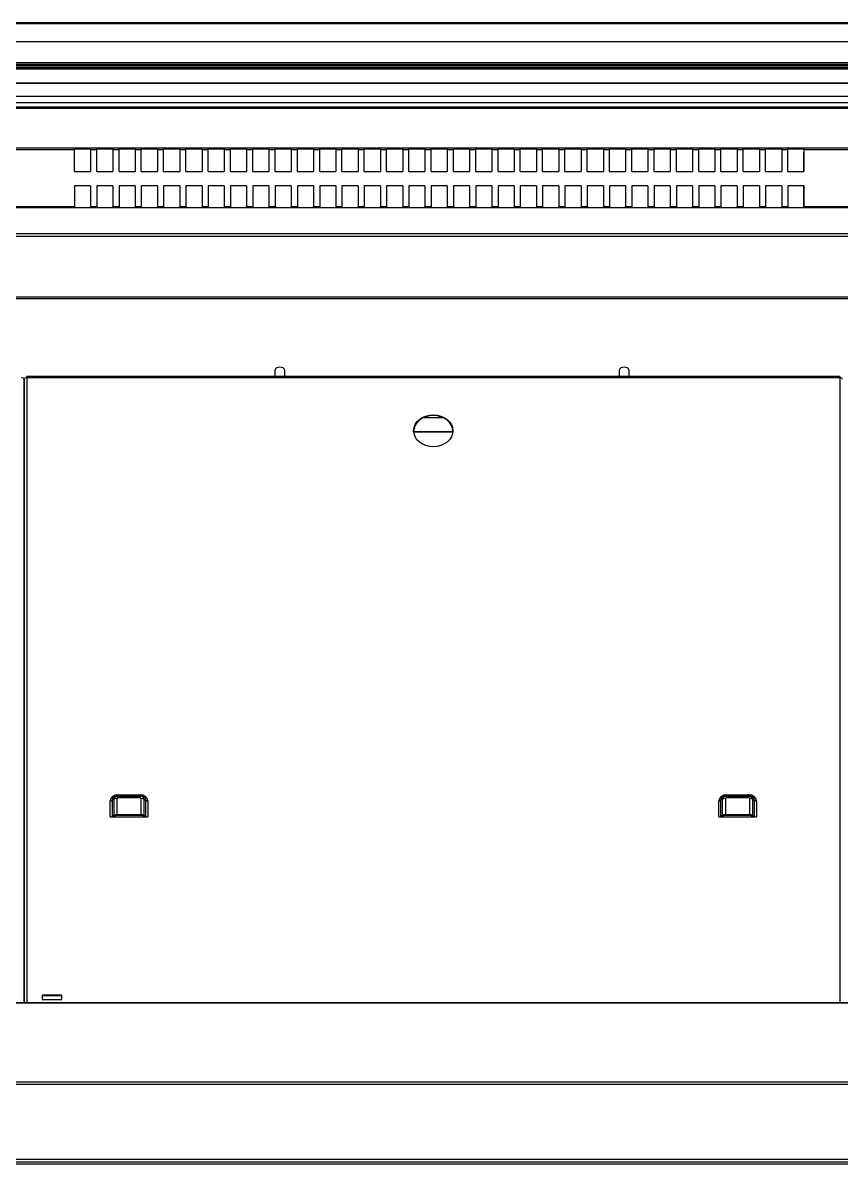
# Model space of a CAD drawing. Header units: millimetres. Extents: x 3075.9 to 3157.7, y 1648.7 to 1706.1.
# Drawn here: x 3128.84 to 3129.464, y 1691.316 to 1692.187 of the extents above; entities that cross this region are included whole.
import ezdxf

# ---------------------------------------------------------------- set-up
doc = ezdxf.new("R2010")
doc.units = ezdxf.units.MM

# ---------------------------------------------------------------- blocks, each defined once
blk = doc.blocks.new('OX-3750')
at = {"color": 7, "linetype": 'Continuous'}
for p, q in [((1.5, -596.06), (3748.5, -596.06)), ((1.5, -597.56), (3748.5, -597.56)), ((2, -597.63), (3748, -597.63)), ((2, -597.63), (3748, -597.63)), ((2, -599.63), (3748, -599.63)), ((1257.5, -597.56), (1257.5, -597.63)), ((1262.5, -597.63), (1262.5, -597.56)), ((1281.5, -597.56), (1281.5, -597.63)), ((1284.5, -597.56), (1284.5, -597.63)), ((2, -656.88), (3748, -656.88)), ((2, -658.57), (3748, -658.57)), ((2, -718.72), (3748, -718.72)), ((2, -719.03), (3748, -719.03)), ((1251.5, -1195.75), (1251.5, -719.03)), ((1844.8, -721.74), (1844.8, -724.88)), ((1859.8, -721.74), (1844.8, -721.74)), ((1859.8, -724.88), (1859.8, -721.74)), ((1871.5, -1195.75), (1871.5, -719.03)), ((1873.5, -1194.57), (1873.5, -718.47)), ((1873.5, -719.03), (1873.5, -1194.57)), ((1859.8, -724.63), (1844.8, -724.63)), ((1844.8, -724.88), (1859.8, -724.88)), ((1315.17, -873.06), (1315.17, -860.85)), ((1317.41, -860.85), (1315.17, -860.85)), ((1316.59, -861.2), (1316.59, -873.4)), ((1316.59, -861.2), (1318.12, -862.1)), ((1317.41, -860.85), (1318.83, -861.68)), ((1341.59, -860.85), (1317.41, -860.85)), ((1340.17, -861.68), (1341.59, -860.85)), ((1340.88, -862.1), (1342.41, -861.2)), ((1343.83, -860.85), (1341.59, -860.85)), ((1342.41, -873.4), (1342.41, -861.2)), ((1343.83, -860.85), (1343.83, -873.06)), ((1779.17, -873.06), (1779.17, -860.85)), ((1781.41, -860.85), (1779.17, -860.85)), ((1780.59, -861.2), (1780.59, -873.4)), ((1780.59, -861.2), (1782.12, -862.1)), ((1781.41, -860.85), (1782.83, -861.68)), ((1805.59, -860.85), (1781.41, -860.85)), ((1804.17, -861.68), (1805.59, -860.85)), ((1804.88, -862.1), (1806.41, -861.2)), ((1807.83, -860.85), (1805.59, -860.85)), ((1806.41, -873.4), (1806.41, -861.2)), ((1807.83, -860.85), (1807.83, -873.06)), ((1318.12, -874.3), (1318.12, -862.1)), ((1320.24, -862.03), (1338.76, -862.03)), ((1320.24, -862.62), (1320.24, -874.82)), ((1338.76, -862.62), (1320.24, -862.62)), ((1338.76, -874.82), (1338.76, -862.62)), ((1340.88, -862.1), (1340.88, -874.3)), ((1782.12, -874.3), (1782.12, -862.1)), ((1784.24, -862.03), (1802.76, -862.03)), ((1802.76, -862.62), (1784.24, -862.62)), ((1784.24, -862.62), (1784.24, -874.82)), ((1802.76, -874.82), (1802.76, -862.62)), ((1804.88, -862.1), (1804.88, -874.3)), ((1318.12, -874.3), (1316.59, -873.4)), ((1321, -875.43), (1338, -875.43)), ((1321, -875.43), (1321, -876.63)), ((1321, -876.63), (1321, -876.97)), ((1338, -876.63), (1321, -876.63)), ((1321, -876.97), (1338, -876.97)), ((1321, -876.97), (1321, -877.77)), ((1338, -877.77), (1321, -877.77)), ((1338, -875.43), (1338, -876.63)), ((1338, -876.63), (1338, -876.97)), ((1338, -876.97), (1338, -877.77)), ((1340.88, -874.3), (1342.41, -873.4)), ((1782.12, -874.3), (1780.59, -873.4)), ((1785, -875.43), (1802, -875.43)), ((1785, -876.63), (1785, -875.43)), ((1785, -876.63), (1785, -876.97)), ((1802, -876.63), (1785, -876.63)), ((1785, -876.97), (1802, -876.97)), ((1785, -877.77), (1785, -876.97)), ((1802, -877.77), (1785, -877.77)), ((1802, -876.63), (1802, -875.43)), ((1802, -876.63), (1802, -876.97)), ((1802, -877.77), (1802, -876.97)), ((1804.88, -874.3), (1806.41, -873.4)), ((1546.53, -1154.59), (1576.47, -1154.59)), ((1576.46, -1154.4), (1546.54, -1154.4)), ((1553.9, -1165.17), (1569.1, -1165.17)), ((1251.5, -1195.75), (1871.5, -1195.75)), ((1251.5, -1196.57), (1251.5, -1195.75)), ((1251.5, -1196.57), (1871.5, -1196.57)), ((1412.5, -1201.72), (1412.5, -1196.57)), ((1419.5, -1196.57), (1419.5, -1201.72)), ((1675, -1201.72), (1675, -1196.57)), ((1682, -1196.57), (1682, -1201.72)), ((1871.5, -1195.75), (1871.5, -1196.57)), ((1, -1255.86), (3749.11, -1255.86)), ((1, -1257.07), (3749.11, -1257.07)), ((1, -1303.33), (3749.11, -1303.33)), ((1, -1305.49), (3749.11, -1305.49)), ((1221.15, -1325.24), (1278.85, -1325.24)), ((1221.15, -1326.12), (1278.85, -1326.12)), ((1278.85, -1325.24), (1291.15, -1325.24)), ((1278.85, -1325.24), (1278.85, -1326.12)), ((1278.85, -1342.14), (1278.85, -1326.12)), ((1279, -1325.24), (1279, -1342.14)), ((1291.15, -1325.24), (1295.85, -1325.24)), ((1291.15, -1326.12), (1291.15, -1325.24)), ((1291.15, -1326.12), (1295.85, -1326.12)), ((1291.15, -1342.14), (1291.15, -1326.12)), ((1295.85, -1325.24), (1308.15, -1325.24)), ((1295.85, -1325.24), (1295.85, -1326.12)), ((1295.85, -1342.14), (1295.85, -1326.12)), ((1308.15, -1325.24), (1312.85, -1325.24)), ((1308.15, -1326.12), (1308.15, -1325.24)), ((1308.15, -1326.12), (1312.85, -1326.12)), ((1308.15, -1342.14), (1308.15, -1326.12)), ((1312.85, -1325.24), (1325.15, -1325.24)), ((1312.85, -1325.24), (1312.85, -1326.12)), ((1312.85, -1342.14), (1312.85, -1326.12)), ((1325.15, -1325.24), (1329.85, -1325.24)), ((1325.15, -1326.12), (1325.15, -1325.24)), ((1325.15, -1326.12), (1329.85, -1326.12)), ((1325.15, -1342.14), (1325.15, -1326.12)), ((1329.85, -1325.24), (1342.15, -1325.24)), ((1329.85, -1325.24), (1329.85, -1326.12)), ((1329.85, -1342.14), (1329.85, -1326.12)), ((1342.15, -1325.24), (1346.85, -1325.24)), ((1342.15, -1326.12), (1342.15, -1325.24)), ((1342.15, -1326.12), (1346.85, -1326.12)), ((1342.15, -1342.14), (1342.15, -1326.12)), ((1346.85, -1325.24), (1359.15, -1325.24)), ((1346.85, -1325.24), (1346.85, -1326.12)), ((1346.85, -1342.14), (1346.85, -1326.12)), ((1359.15, -1325.24), (1363.85, -1325.24)), ((1359.15, -1326.12), (1359.15, -1325.24)), ((1359.15, -1326.12), (1363.85, -1326.12)), ((1359.15, -1342.14), (1359.15, -1326.12)), ((1363.85, -1325.24), (1376.15, -1325.24)), ((1363.85, -1325.24), (1363.85, -1326.12)), ((1363.85, -1342.14), (1363.85, -1326.12)), ((1376.15, -1325.24), (1380.85, -1325.24)), ((1376.15, -1326.12), (1376.15, -1325.24)), ((1376.15, -1326.12), (1380.85, -1326.12)), ((1376.15, -1342.14), (1376.15, -1326.12)), ((1380.85, -1325.24), (1393.15, -1325.24)), ((1380.85, -1325.24), (1380.85, -1326.12)), ((1380.85, -1342.14), (1380.85, -1326.12)), ((1393.15, -1325.24), (1397.85, -1325.24)), ((1393.15, -1326.12), (1393.15, -1325.24)), ((1393.15, -1326.12), (1397.85, -1326.12)), ((1393.15, -1342.14), (1393.15, -1326.12)), ((1397.85, -1325.24), (1410.15, -1325.24)), ((1397.85, -1325.24), (1397.85, -1326.12)), ((1397.85, -1342.14), (1397.85, -1326.12)), ((1410.15, -1325.24), (1414.85, -1325.24)), ((1410.15, -1326.12), (1410.15, -1325.24)), ((1410.15, -1326.12), (1414.85, -1326.12)), ((1410.15, -1342.14), (1410.15, -1326.12)), ((1414.85, -1325.24), (1427.15, -1325.24)), ((1414.85, -1325.24), (1414.85, -1326.12)), ((1414.85, -1342.14), (1414.85, -1326.12)), ((1427.15, -1325.24), (1431.85, -1325.24)), ((1427.15, -1326.12), (1427.15, -1325.24)), ((1427.15, -1326.12), (1431.85, -1326.12)), ((1427.15, -1342.14), (1427.15, -1326.12)), ((1431.85, -1325.24), (1444.15, -1325.24)), ((1431.85, -1325.24), (1431.85, -1326.12)), ((1431.85, -1342.14), (1431.85, -1326.12)), ((1444.15, -1325.24), (1448.85, -1325.24)), ((1444.15, -1326.12), (1444.15, -1325.24)), ((1444.15, -1326.12), (1448.85, -1326.12)), ((1444.15, -1342.14), (1444.15, -1326.12)), ((1448.85, -1325.24), (1461.15, -1325.24)), ((1448.85, -1325.24), (1448.85, -1326.12)), ((1448.85, -1342.14), (1448.85, -1326.12)), ((1461.15, -1325.24), (1465.85, -1325.24)), ((1461.15, -1326.12), (1461.15, -1325.24)), ((1461.15, -1326.12), (1465.85, -1326.12)), ((1461.15, -1342.14), (1461.15, -1326.12)), ((1465.85, -1325.24), (1478.15, -1325.24)), ((1465.85, -1325.24), (1465.85, -1326.12)), ((1465.85, -1342.14), (1465.85, -1326.12)), ((1478.15, -1325.24), (1482.85, -1325.24)), ((1478.15, -1326.12), (1478.15, -1325.24)), ((1478.15, -1326.12), (1482.85, -1326.12)), ((1478.15, -1342.14), (1478.15, -1326.12)), ((1482.85, -1325.24), (1495.15, -1325.24)), ((1482.85, -1325.24), (1482.85, -1326.12)), ((1482.85, -1342.14), (1482.85, -1326.12)), ((1495.15, -1325.24), (1499.85, -1325.24)), ((1495.15, -1326.12), (1495.15, -1325.24)), ((1495.15, -1326.12), (1499.85, -1326.12)), ((1495.15, -1342.14), (1495.15, -1326.12)), ((1499.85, -1325.24), (1512.15, -1325.24)), ((1499.85, -1325.24), (1499.85, -1326.12)), ((1499.85, -1342.14), (1499.85, -1326.12)), ((1512.15, -1325.24), (1516.85, -1325.24)), ((1512.15, -1326.12), (1512.15, -1325.24)), ((1512.15, -1326.12), (1516.85, -1326.12)), ((1512.15, -1342.14), (1512.15, -1326.12)), ((1516.85, -1325.24), (1529.15, -1325.24)), ((1516.85, -1325.24), (1516.85, -1326.12)), ((1516.85, -1342.14), (1516.85, -1326.12)), ((1529.15, -1325.24), (1533.85, -1325.24)), ((1529.15, -1326.12), (1529.15, -1325.24)), ((1529.15, -1326.12), (1533.85, -1326.12)), ((1529.15, -1342.14), (1529.15, -1326.12)), ((1533.85, -1325.24), (1546.15, -1325.24)), ((1533.85, -1325.24), (1533.85, -1326.12)), ((1533.85, -1342.14), (1533.85, -1326.12)), ((1546.15, -1325.24), (1550.85, -1325.24)), ((1546.15, -1326.12), (1546.15, -1325.24)), ((1546.15, -1326.12), (1550.85, -1326.12)), ((1546.15, -1342.14), (1546.15, -1326.12)), ((1550.85, -1325.24), (1563.15, -1325.24)), ((1550.85, -1325.24), (1550.85, -1326.12)), ((1550.85, -1342.14), (1550.85, -1326.12)), ((1563.15, -1325.24), (1567.85, -1325.24)), ((1563.15, -1326.12), (1563.15, -1325.24)), ((1563.15, -1326.12), (1567.85, -1326.12)), ((1563.15, -1342.14), (1563.15, -1326.12)), ((1567.85, -1325.24), (1580.15, -1325.24)), ((1567.85, -1325.24), (1567.85, -1326.12)), ((1567.85, -1342.14), (1567.85, -1326.12)), ((1580.15, -1325.24), (1584.85, -1325.24)), ((1580.15, -1326.12), (1580.15, -1325.24)), ((1580.15, -1326.12), (1584.85, -1326.12)), ((1580.15, -1342.14), (1580.15, -1326.12)), ((1584.85, -1325.24), (1597.15, -1325.24)), ((1584.85, -1325.24), (1584.85, -1326.12)), ((1584.85, -1342.14), (1584.85, -1326.12)), ((1597.15, -1325.24), (1601.85, -1325.24)), ((1597.15, -1326.12), (1597.15, -1325.24)), ((1597.15, -1326.12), (1601.85, -1326.12)), ((1597.15, -1342.14), (1597.15, -1326.12)), ((1601.85, -1325.24), (1614.15, -1325.24)), ((1601.85, -1325.24), (1601.85, -1326.12)), ((1601.85, -1342.14), (1601.85, -1326.12)), ((1614.15, -1325.24), (1618.85, -1325.24)), ((1614.15, -1326.12), (1614.15, -1325.24)), ((1614.15, -1326.12), (1618.85, -1326.12)), ((1614.15, -1342.14), (1614.15, -1326.12)), ((1618.85, -1325.24), (1631.15, -1325.24)), ((1618.85, -1325.24), (1618.85, -1326.12)), ((1618.85, -1342.14), (1618.85, -1326.12)), ((1631.15, -1325.24), (1635.85, -1325.24)), ((1631.15, -1326.12), (1631.15, -1325.24)), ((1631.15, -1326.12), (1635.85, -1326.12)), ((1631.15, -1342.14), (1631.15, -1326.12)), ((1635.85, -1325.24), (1648.15, -1325.24)), ((1635.85, -1325.24), (1635.85, -1326.12)), ((1635.85, -1342.14), (1635.85, -1326.12)), ((1648.15, -1325.24), (1652.85, -1325.24)), ((1648.15, -1326.12), (1648.15, -1325.24)), ((1648.15, -1326.12), (1652.85, -1326.12)), ((1648.15, -1342.14), (1648.15, -1326.12)), ((1652.85, -1325.24), (1665.15, -1325.24)), ((1652.85, -1325.24), (1652.85, -1326.12)), ((1652.85, -1342.14), (1652.85, -1326.12)), ((1665.15, -1325.24), (1669.85, -1325.24)), ((1665.15, -1326.12), (1665.15, -1325.24)), ((1665.15, -1326.12), (1669.85, -1326.12)), ((1665.15, -1342.14), (1665.15, -1326.12)), ((1669.85, -1325.24), (1682.15, -1325.24)), ((1669.85, -1325.24), (1669.85, -1326.12)), ((1669.85, -1342.14), (1669.85, -1326.12)), ((1682.15, -1325.24), (1686.85, -1325.24)), ((1682.15, -1326.12), (1682.15, -1325.24)), ((1682.15, -1326.12), (1686.85, -1326.12)), ((1682.15, -1342.14), (1682.15, -1326.12)), ((1686.85, -1325.24), (1699.15, -1325.24)), ((1686.85, -1325.24), (1686.85, -1326.12)), ((1686.85, -1342.14), (1686.85, -1326.12)), ((1699.15, -1325.24), (1703.85, -1325.24)), ((1699.15, -1326.12), (1699.15, -1325.24)), ((1699.15, -1326.12), (1703.85, -1326.12)), ((1699.15, -1342.14), (1699.15, -1326.12)), ((1703.85, -1325.24), (1716.15, -1325.24)), ((1703.85, -1325.24), (1703.85, -1326.12)), ((1703.85, -1342.14), (1703.85, -1326.12)), ((1716.15, -1325.24), (1720.85, -1325.24)), ((1716.15, -1326.12), (1716.15, -1325.24)), ((1716.15, -1326.12), (1720.85, -1326.12)), ((1716.15, -1342.14), (1716.15, -1326.12)), ((1720.85, -1325.24), (1733.15, -1325.24)), ((1720.85, -1325.24), (1720.85, -1326.12)), ((1720.85, -1342.14), (1720.85, -1326.12)), ((1733.15, -1325.24), (1737.85, -1325.24)), ((1733.15, -1326.12), (1733.15, -1325.24)), ((1733.15, -1326.12), (1737.85, -1326.12)), ((1733.15, -1342.14), (1733.15, -1326.12)), ((1737.85, -1325.24), (1750.15, -1325.24)), ((1737.85, -1325.24), (1737.85, -1326.12)), ((1737.85, -1342.14), (1737.85, -1326.12)), ((1750.15, -1325.24), (1754.85, -1325.24)), ((1750.15, -1326.12), (1750.15, -1325.24)), ((1750.15, -1326.12), (1754.85, -1326.12)), ((1750.15, -1342.14), (1750.15, -1326.12)), ((1754.85, -1325.24), (1767.15, -1325.24)), ((1754.85, -1325.24), (1754.85, -1326.12)), ((1754.85, -1342.14), (1754.85, -1326.12)), ((1767.15, -1325.24), (1771.85, -1325.24)), ((1767.15, -1326.12), (1767.15, -1325.24)), ((1767.15, -1326.12), (1771.85, -1326.12)), ((1767.15, -1342.14), (1767.15, -1326.12)), ((1771.85, -1325.24), (1784.15, -1325.24)), ((1771.85, -1325.24), (1771.85, -1326.12)), ((1771.85, -1342.14), (1771.85, -1326.12)), ((1784.15, -1325.24), (1788.85, -1325.24)), ((1784.15, -1326.12), (1784.15, -1325.24)), ((1784.15, -1326.12), (1788.85, -1326.12)), ((1784.15, -1342.14), (1784.15, -1326.12)), ((1788.85, -1325.24), (1801.15, -1325.24)), ((1788.85, -1325.24), (1788.85, -1326.12)), ((1788.85, -1342.14), (1788.85, -1326.12)), ((1801.15, -1325.24), (1805.85, -1325.24)), ((1801.15, -1326.12), (1801.15, -1325.24)), ((1801.15, -1326.12), (1805.85, -1326.12)), ((1801.15, -1342.14), (1801.15, -1326.12)), ((1805.85, -1325.24), (1818.15, -1325.24)), ((1805.85, -1325.24), (1805.85, -1326.12)), ((1805.85, -1342.14), (1805.85, -1326.12)), ((1818.15, -1325.24), (1822.85, -1325.24)), ((1818.15, -1326.12), (1818.15, -1325.24)), ((1818.15, -1326.12), (1822.85, -1326.12)), ((1818.15, -1342.14), (1818.15, -1326.12)), ((1822.85, -1325.24), (1835.15, -1325.24)), ((1822.85, -1325.24), (1822.85, -1326.12)), ((1822.85, -1342.14), (1822.85, -1326.12)), ((1835.15, -1325.24), (1892.85, -1325.24)), ((1835.15, -1326.12), (1835.15, -1325.24)), ((1835.15, -1326.12), (1892.85, -1326.12)), ((1835.15, -1342.14), (1835.15, -1326.12)), ((1278.85, -1342.14), (1291.15, -1342.14)), ((1278.85, -1342.14), (1291.15, -1342.14)), ((1278.85, -1342.14), (1278.85, -1342.14)), ((1291.15, -1342.14), (1291.15, -1342.14)), ((1295.85, -1342.14), (1308.15, -1342.14)), ((1295.85, -1342.14), (1308.15, -1342.14)), ((1295.85, -1342.14), (1295.85, -1342.14)), ((1308.15, -1342.14), (1308.15, -1342.14)), ((1312.85, -1342.14), (1325.15, -1342.14)), ((1312.85, -1342.14), (1325.15, -1342.14)), ((1312.85, -1342.14), (1312.85, -1342.14)), ((1325.15, -1342.14), (1325.15, -1342.14)), ((1329.85, -1342.14), (1342.15, -1342.14)), ((1329.85, -1342.14), (1342.15, -1342.14)), ((1329.85, -1342.14), (1329.85, -1342.14)), ((1342.15, -1342.14), (1342.15, -1342.14)), ((1346.85, -1342.14), (1359.15, -1342.14)), ((1346.85, -1342.14), (1359.15, -1342.14)), ((1346.85, -1342.14), (1346.85, -1342.14)), ((1359.15, -1342.14), (1359.15, -1342.14)), ((1363.85, -1342.14), (1376.15, -1342.14)), ((1363.85, -1342.14), (1376.15, -1342.14)), ((1363.85, -1342.14), (1363.85, -1342.14)), ((1376.15, -1342.14), (1376.15, -1342.14)), ((1380.85, -1342.14), (1393.15, -1342.14)), ((1380.85, -1342.14), (1393.15, -1342.14)), ((1380.85, -1342.14), (1380.85, -1342.14)), ((1393.15, -1342.14), (1393.15, -1342.14)), ((1397.85, -1342.14), (1410.15, -1342.14)), ((1397.85, -1342.14), (1410.15, -1342.14)), ((1397.85, -1342.14), (1397.85, -1342.14)), ((1410.15, -1342.14), (1410.15, -1342.14)), ((1414.85, -1342.14), (1427.15, -1342.14)), ((1414.85, -1342.14), (1427.15, -1342.14)), ((1414.85, -1342.14), (1414.85, -1342.14)), ((1427.15, -1342.14), (1427.15, -1342.14)), ((1431.85, -1342.14), (1444.15, -1342.14)), ((1431.85, -1342.14), (1444.15, -1342.14)), ((1431.85, -1342.14), (1431.85, -1342.14)), ((1444.15, -1342.14), (1444.15, -1342.14)), ((1448.85, -1342.14), (1461.15, -1342.14)), ((1448.85, -1342.14), (1461.15, -1342.14)), ((1448.85, -1342.14), (1448.85, -1342.14)), ((1461.15, -1342.14), (1461.15, -1342.14)), ((1465.85, -1342.14), (1478.15, -1342.14)), ((1465.85, -1342.14), (1478.15, -1342.14)), ((1465.85, -1342.14), (1465.85, -1342.14)), ((1478.15, -1342.14), (1478.15, -1342.14)), ((1482.85, -1342.14), (1495.15, -1342.14)), ((1482.85, -1342.14), (1495.15, -1342.14)), ((1482.85, -1342.14), (1482.85, -1342.14)), ((1495.15, -1342.14), (1495.15, -1342.14)), ((1499.85, -1342.14), (1512.15, -1342.14)), ((1499.85, -1342.14), (1512.15, -1342.14)), ((1499.85, -1342.14), (1499.85, -1342.14)), ((1512.15, -1342.14), (1512.15, -1342.14)), ((1516.85, -1342.14), (1529.15, -1342.14)), ((1516.85, -1342.14), (1529.15, -1342.14)), ((1516.85, -1342.14), (1516.85, -1342.14)), ((1529.15, -1342.14), (1529.15, -1342.14)), ((1533.85, -1342.14), (1546.15, -1342.14)), ((1533.85, -1342.14), (1546.15, -1342.14)), ((1533.85, -1342.14), (1533.85, -1342.14)), ((1546.15, -1342.14), (1546.15, -1342.14)), ((1550.85, -1342.14), (1563.15, -1342.14)), ((1550.85, -1342.14), (1563.15, -1342.14)), ((1550.85, -1342.14), (1550.85, -1342.14)), ((1563.15, -1342.14), (1563.15, -1342.14)), ((1567.85, -1342.14), (1580.15, -1342.14)), ((1567.85, -1342.14), (1580.15, -1342.14)), ((1567.85, -1342.14), (1567.85, -1342.14)), ((1580.15, -1342.14), (1580.15, -1342.14)), ((1584.85, -1342.14), (1597.15, -1342.14)), ((1584.85, -1342.14), (1597.15, -1342.14)), ((1584.85, -1342.14), (1584.85, -1342.14)), ((1597.15, -1342.14), (1597.15, -1342.14)), ((1601.85, -1342.14), (1614.15, -1342.14)), ((1601.85, -1342.14), (1614.15, -1342.14)), ((1601.85, -1342.14), (1601.85, -1342.14)), ((1614.15, -1342.14), (1614.15, -1342.14)), ((1618.85, -1342.14), (1631.15, -1342.14)), ((1618.85, -1342.14), (1631.15, -1342.14)), ((1618.85, -1342.14), (1618.85, -1342.14)), ((1631.15, -1342.14), (1631.15, -1342.14)), ((1635.85, -1342.14), (1648.15, -1342.14)), ((1635.85, -1342.14), (1648.15, -1342.14)), ((1635.85, -1342.14), (1635.85, -1342.14)), ((1648.15, -1342.14), (1648.15, -1342.14)), ((1652.85, -1342.14), (1665.15, -1342.14)), ((1652.85, -1342.14), (1665.15, -1342.14)), ((1652.85, -1342.14), (1652.85, -1342.14)), ((1665.15, -1342.14), (1665.15, -1342.14)), ((1669.85, -1342.14), (1682.15, -1342.14)), ((1669.85, -1342.14), (1682.15, -1342.14)), ((1669.85, -1342.14), (1669.85, -1342.14)), ((1682.15, -1342.14), (1682.15, -1342.14)), ((1686.85, -1342.14), (1699.15, -1342.14)), ((1686.85, -1342.14), (1699.15, -1342.14)), ((1686.85, -1342.14), (1686.85, -1342.14)), ((1699.15, -1342.14), (1699.15, -1342.14)), ((1703.85, -1342.14), (1716.15, -1342.14)), ((1703.85, -1342.14), (1716.15, -1342.14)), ((1703.85, -1342.14), (1703.85, -1342.14)), ((1716.15, -1342.14), (1716.15, -1342.14)), ((1720.85, -1342.14), (1733.15, -1342.14)), ((1720.85, -1342.14), (1733.15, -1342.14)), ((1720.85, -1342.14), (1720.85, -1342.14)), ((1733.15, -1342.14), (1733.15, -1342.14)), ((1737.85, -1342.14), (1750.15, -1342.14)), ((1737.85, -1342.14), (1750.15, -1342.14)), ((1737.85, -1342.14), (1737.85, -1342.14)), ((1750.15, -1342.14), (1750.15, -1342.14)), ((1754.85, -1342.14), (1767.15, -1342.14)), ((1754.85, -1342.14), (1767.15, -1342.14)), ((1754.85, -1342.14), (1754.85, -1342.14)), ((1767.15, -1342.14), (1767.15, -1342.14)), ((1771.85, -1342.14), (1784.15, -1342.14)), ((1771.85, -1342.14), (1784.15, -1342.14)), ((1771.85, -1342.14), (1771.85, -1342.14)), ((1784.15, -1342.14), (1784.15, -1342.14)), ((1788.85, -1342.14), (1801.15, -1342.14)), ((1788.85, -1342.14), (1801.15, -1342.14)), ((1788.85, -1342.14), (1788.85, -1342.14)), ((1801.15, -1342.14), (1801.15, -1342.14)), ((1805.85, -1342.14), (1818.15, -1342.14)), ((1805.85, -1342.14), (1818.15, -1342.14)), ((1805.85, -1342.14), (1805.85, -1342.14)), ((1818.15, -1342.14), (1818.15, -1342.14)), ((1822.85, -1342.14), (1835.15, -1342.14)), ((1822.85, -1342.14), (1835.15, -1342.14)), ((1822.85, -1342.14), (1822.85, -1342.14)), ((1835.15, -1342.14), (1835.15, -1342.14)), ((1291.15, -1353), (1278.85, -1353)), ((1278.85, -1369.61), (1278.85, -1353)), ((1279, -1353), (1279, -1367.71)), ((1291.15, -1353), (1291.15, -1369.61)), ((1308.15, -1353), (1295.85, -1353)), ((1295.85, -1369.61), (1295.85, -1353)), ((1308.15, -1353), (1308.15, -1369.61)), ((1325.15, -1353), (1312.85, -1353)), ((1312.85, -1369.61), (1312.85, -1353)), ((1325.15, -1353), (1325.15, -1369.61)), ((1342.15, -1353), (1329.85, -1353)), ((1329.85, -1369.61), (1329.85, -1353)), ((1342.15, -1353), (1342.15, -1369.61)), ((1359.15, -1353), (1346.85, -1353)), ((1346.85, -1369.61), (1346.85, -1353)), ((1359.15, -1353), (1359.15, -1369.61)), ((1376.15, -1353), (1363.85, -1353)), ((1363.85, -1369.61), (1363.85, -1353)), ((1376.15, -1353), (1376.15, -1369.61)), ((1393.15, -1353), (1380.85, -1353)), ((1380.85, -1369.61), (1380.85, -1353)), ((1393.15, -1353), (1393.15, -1369.61)), ((1410.15, -1353), (1397.85, -1353)), ((1397.85, -1369.61), (1397.85, -1353)), ((1410.15, -1353), (1410.15, -1369.61)), ((1427.15, -1353), (1414.85, -1353)), ((1414.85, -1369.61), (1414.85, -1353)), ((1427.15, -1353), (1427.15, -1369.61)), ((1444.15, -1353), (1431.85, -1353)), ((1431.85, -1369.61), (1431.85, -1353)), ((1444.15, -1353), (1444.15, -1369.61)), ((1461.15, -1353), (1448.85, -1353)), ((1448.85, -1369.61), (1448.85, -1353)), ((1461.15, -1353), (1461.15, -1369.61)), ((1478.15, -1353), (1465.85, -1353)), ((1465.85, -1369.61), (1465.85, -1353)), ((1478.15, -1353), (1478.15, -1369.61)), ((1495.15, -1353), (1482.85, -1353)), ((1482.85, -1369.61), (1482.85, -1353)), ((1495.15, -1353), (1495.15, -1369.61)), ((1512.15, -1353), (1499.85, -1353)), ((1499.85, -1369.61), (1499.85, -1353)), ((1512.15, -1353), (1512.15, -1369.61)), ((1529.15, -1353), (1516.85, -1353)), ((1516.85, -1369.61), (1516.85, -1353)), ((1529.15, -1353), (1529.15, -1369.61)), ((1546.15, -1353), (1533.85, -1353)), ((1533.85, -1369.61), (1533.85, -1353)), ((1546.15, -1353), (1546.15, -1369.61)), ((1563.15, -1353), (1550.85, -1353)), ((1550.85, -1369.61), (1550.85, -1353)), ((1563.15, -1353), (1563.15, -1369.61)), ((1580.15, -1353), (1567.85, -1353)), ((1567.85, -1369.61), (1567.85, -1353)), ((1580.15, -1353), (1580.15, -1369.61)), ((1597.15, -1353), (1584.85, -1353)), ((1584.85, -1369.61), (1584.85, -1353)), ((1597.15, -1353), (1597.15, -1369.61)), ((1614.15, -1353), (1601.85, -1353)), ((1601.85, -1369.61), (1601.85, -1353)), ((1614.15, -1353), (1614.15, -1369.61)), ((1631.15, -1353), (1618.85, -1353)), ((1618.85, -1369.61), (1618.85, -1353)), ((1631.15, -1353), (1631.15, -1369.61)), ((1648.15, -1353), (1635.85, -1353)), ((1635.85, -1369.61), (1635.85, -1353)), ((1648.15, -1353), (1648.15, -1369.61)), ((1665.15, -1353), (1652.85, -1353)), ((1652.85, -1369.61), (1652.85, -1353)), ((1665.15, -1353), (1665.15, -1369.61)), ((1682.15, -1353), (1669.85, -1353)), ((1669.85, -1369.61), (1669.85, -1353)), ((1682.15, -1353), (1682.15, -1369.61)), ((1699.15, -1353), (1686.85, -1353)), ((1686.85, -1369.61), (1686.85, -1353)), ((1699.15, -1353), (1699.15, -1369.61)), ((1716.15, -1353), (1703.85, -1353)), ((1703.85, -1369.61), (1703.85, -1353)), ((1716.15, -1353), (1716.15, -1369.61)), ((1733.15, -1353), (1720.85, -1353)), ((1720.85, -1369.61), (1720.85, -1353)), ((1733.15, -1353), (1733.15, -1369.61)), ((1750.15, -1353), (1737.85, -1353)), ((1737.85, -1369.61), (1737.85, -1353)), ((1750.15, -1353), (1750.15, -1369.61)), ((1767.15, -1353), (1754.85, -1353)), ((1754.85, -1369.61), (1754.85, -1353)), ((1767.15, -1353), (1767.15, -1369.61)), ((1784.15, -1353), (1771.85, -1353)), ((1771.85, -1369.61), (1771.85, -1353)), ((1784.15, -1353), (1784.15, -1369.61)), ((1801.15, -1353), (1788.85, -1353)), ((1788.85, -1369.61), (1788.85, -1353)), ((1801.15, -1353), (1801.15, -1369.61)), ((1818.15, -1353), (1805.85, -1353)), ((1805.85, -1369.61), (1805.85, -1353)), ((1818.15, -1353), (1818.15, -1369.61)), ((1835.15, -1353), (1822.85, -1353)), ((1822.85, -1369.61), (1822.85, -1353)), ((1835.15, -1353), (1835.15, -1369.61)), ((1221.15, -1369.61), (1278.85, -1369.61)), ((1221.15, -1370.78), (1278.85, -1370.78)), ((1279, -1367.71), (1278.85, -1367.71)), ((1279, -1369.33), (1278.85, -1369.33)), ((1278.85, -1370.78), (1278.85, -1369.61)), ((1278.85, -1370.19), (1291.15, -1370.19)), ((1291.15, -1370.2), (1278.85, -1370.2)), ((1278.85, -1370.78), (1291.15, -1370.78)), ((1279, -1369.33), (1279, -1367.71)), ((1291.15, -1369.61), (1291.15, -1370.78)), ((1291.15, -1369.61), (1295.85, -1369.61)), ((1291.15, -1370.78), (1295.85, -1370.78)), ((1295.85, -1370.78), (1295.85, -1369.61)), ((1295.85, -1370.19), (1308.15, -1370.19)), ((1308.15, -1370.2), (1295.85, -1370.2)), ((1295.85, -1370.78), (1308.15, -1370.78)), ((1308.15, -1369.61), (1308.15, -1370.78)), ((1308.15, -1369.61), (1312.85, -1369.61)), ((1308.15, -1370.78), (1312.85, -1370.78)), ((1312.85, -1370.78), (1312.85, -1369.61)), ((1312.85, -1370.19), (1325.15, -1370.19)), ((1325.15, -1370.2), (1312.85, -1370.2)), ((1312.85, -1370.78), (1325.15, -1370.78)), ((1325.15, -1369.61), (1325.15, -1370.78)), ((1325.15, -1369.61), (1329.85, -1369.61)), ((1325.15, -1370.78), (1329.85, -1370.78)), ((1329.85, -1370.78), (1329.85, -1369.61)), ((1329.85, -1370.19), (1342.15, -1370.19)), ((1342.15, -1370.2), (1329.85, -1370.2)), ((1329.85, -1370.78), (1342.15, -1370.78)), ((1342.15, -1369.61), (1342.15, -1370.78)), ((1342.15, -1369.61), (1346.85, -1369.61)), ((1342.15, -1370.78), (1346.85, -1370.78)), ((1346.85, -1370.78), (1346.85, -1369.61)), ((1346.85, -1370.19), (1359.15, -1370.19)), ((1359.15, -1370.2), (1346.85, -1370.2)), ((1346.85, -1370.78), (1359.15, -1370.78)), ((1359.15, -1369.61), (1359.15, -1370.78)), ((1359.15, -1369.61), (1363.85, -1369.61)), ((1359.15, -1370.78), (1363.85, -1370.78)), ((1363.85, -1370.78), (1363.85, -1369.61)), ((1363.85, -1370.19), (1376.15, -1370.19)), ((1376.15, -1370.2), (1363.85, -1370.2)), ((1363.85, -1370.78), (1376.15, -1370.78)), ((1376.15, -1369.61), (1376.15, -1370.78)), ((1376.15, -1369.61), (1380.85, -1369.61)), ((1376.15, -1370.78), (1380.85, -1370.78)), ((1380.85, -1370.78), (1380.85, -1369.61)), ((1380.85, -1370.19), (1393.15, -1370.19)), ((1393.15, -1370.2), (1380.85, -1370.2)), ((1380.85, -1370.78), (1393.15, -1370.78)), ((1393.15, -1369.61), (1393.15, -1370.78)), ((1393.15, -1369.61), (1397.85, -1369.61)), ((1393.15, -1370.78), (1397.85, -1370.78)), ((1397.85, -1370.78), (1397.85, -1369.61)), ((1397.85, -1370.19), (1410.15, -1370.19)), ((1410.15, -1370.2), (1397.85, -1370.2)), ((1397.85, -1370.78), (1410.15, -1370.78)), ((1410.15, -1369.61), (1410.15, -1370.78)), ((1410.15, -1369.61), (1414.85, -1369.61)), ((1410.15, -1370.78), (1414.85, -1370.78)), ((1414.85, -1370.78), (1414.85, -1369.61)), ((1414.85, -1370.19), (1427.15, -1370.19)), ((1427.15, -1370.2), (1414.85, -1370.2)), ((1414.85, -1370.78), (1427.15, -1370.78)), ((1427.15, -1369.61), (1427.15, -1370.78)), ((1427.15, -1369.61), (1431.85, -1369.61)), ((1427.15, -1370.78), (1431.85, -1370.78)), ((1431.85, -1370.78), (1431.85, -1369.61)), ((1431.85, -1370.19), (1444.15, -1370.19)), ((1444.15, -1370.2), (1431.85, -1370.2)), ((1431.85, -1370.78), (1444.15, -1370.78)), ((1444.15, -1369.61), (1444.15, -1370.78)), ((1444.15, -1369.61), (1448.85, -1369.61)), ((1444.15, -1370.78), (1448.85, -1370.78)), ((1448.85, -1370.78), (1448.85, -1369.61)), ((1448.85, -1370.19), (1461.15, -1370.19)), ((1461.15, -1370.2), (1448.85, -1370.2)), ((1448.85, -1370.78), (1461.15, -1370.78)), ((1461.15, -1369.61), (1461.15, -1370.78)), ((1461.15, -1369.61), (1465.85, -1369.61)), ((1461.15, -1370.78), (1465.85, -1370.78)), ((1465.85, -1370.78), (1465.85, -1369.61)), ((1465.85, -1370.19), (1478.15, -1370.19)), ((1478.15, -1370.2), (1465.85, -1370.2)), ((1465.85, -1370.78), (1478.15, -1370.78)), ((1478.15, -1369.61), (1478.15, -1370.78)), ((1478.15, -1369.61), (1482.85, -1369.61)), ((1478.15, -1370.78), (1482.85, -1370.78)), ((1482.85, -1370.78), (1482.85, -1369.61)), ((1482.85, -1370.19), (1495.15, -1370.19)), ((1495.15, -1370.2), (1482.85, -1370.2)), ((1482.85, -1370.78), (1495.15, -1370.78)), ((1495.15, -1369.61), (1495.15, -1370.78)), ((1495.15, -1369.61), (1499.85, -1369.61)), ((1495.15, -1370.78), (1499.85, -1370.78)), ((1499.85, -1370.78), (1499.85, -1369.61)), ((1499.85, -1370.19), (1512.15, -1370.19)), ((1512.15, -1370.2), (1499.85, -1370.2)), ((1499.85, -1370.78), (1512.15, -1370.78)), ((1512.15, -1369.61), (1512.15, -1370.78)), ((1512.15, -1369.61), (1516.85, -1369.61)), ((1512.15, -1370.78), (1516.85, -1370.78)), ((1516.85, -1370.78), (1516.85, -1369.61)), ((1516.85, -1370.19), (1529.15, -1370.19)), ((1529.15, -1370.2), (1516.85, -1370.2)), ((1516.85, -1370.78), (1529.15, -1370.78)), ((1529.15, -1369.61), (1529.15, -1370.78)), ((1529.15, -1369.61), (1533.85, -1369.61)), ((1529.15, -1370.78), (1533.85, -1370.78)), ((1533.85, -1370.78), (1533.85, -1369.61)), ((1533.85, -1370.19), (1546.15, -1370.19)), ((1546.15, -1370.2), (1533.85, -1370.2)), ((1533.85, -1370.78), (1546.15, -1370.78)), ((1546.15, -1369.61), (1546.15, -1370.78)), ((1546.15, -1369.61), (1550.85, -1369.61)), ((1546.15, -1370.78), (1550.85, -1370.78)), ((1550.85, -1370.78), (1550.85, -1369.61)), ((1550.85, -1370.19), (1563.15, -1370.19)), ((1563.15, -1370.2), (1550.85, -1370.2)), ((1550.85, -1370.78), (1563.15, -1370.78)), ((1563.15, -1369.61), (1563.15, -1370.78)), ((1563.15, -1369.61), (1567.85, -1369.61)), ((1563.15, -1370.78), (1567.85, -1370.78)), ((1567.85, -1370.78), (1567.85, -1369.61)), ((1567.85, -1370.19), (1580.15, -1370.19)), ((1580.15, -1370.2), (1567.85, -1370.2)), ((1567.85, -1370.78), (1580.15, -1370.78)), ((1580.15, -1369.61), (1580.15, -1370.78)), ((1580.15, -1369.61), (1584.85, -1369.61)), ((1580.15, -1370.78), (1584.85, -1370.78)), ((1584.85, -1370.78), (1584.85, -1369.61)), ((1584.85, -1370.19), (1597.15, -1370.19)), ((1597.15, -1370.2), (1584.85, -1370.2)), ((1584.85, -1370.78), (1597.15, -1370.78)), ((1597.15, -1369.61), (1597.15, -1370.78)), ((1597.15, -1369.61), (1601.85, -1369.61)), ((1597.15, -1370.78), (1601.85, -1370.78)), ((1601.85, -1370.78), (1601.85, -1369.61)), ((1601.85, -1370.19), (1614.15, -1370.19)), ((1614.15, -1370.2), (1601.85, -1370.2)), ((1601.85, -1370.78), (1614.15, -1370.78)), ((1614.15, -1369.61), (1614.15, -1370.78)), ((1614.15, -1369.61), (1618.85, -1369.61)), ((1614.15, -1370.78), (1618.85, -1370.78)), ((1618.85, -1370.78), (1618.85, -1369.61)), ((1618.85, -1370.19), (1631.15, -1370.19)), ((1631.15, -1370.2), (1618.85, -1370.2)), ((1618.85, -1370.78), (1631.15, -1370.78)), ((1631.15, -1369.61), (1631.15, -1370.78)), ((1631.15, -1369.61), (1635.85, -1369.61)), ((1631.15, -1370.78), (1635.85, -1370.78)), ((1635.85, -1370.78), (1635.85, -1369.61)), ((1635.85, -1370.19), (1648.15, -1370.19)), ((1648.15, -1370.2), (1635.85, -1370.2)), ((1635.85, -1370.78), (1648.15, -1370.78)), ((1648.15, -1369.61), (1648.15, -1370.78)), ((1648.15, -1369.61), (1652.85, -1369.61)), ((1648.15, -1370.78), (1652.85, -1370.78)), ((1652.85, -1370.78), (1652.85, -1369.61)), ((1652.85, -1370.19), (1665.15, -1370.19)), ((1665.15, -1370.2), (1652.85, -1370.2)), ((1652.85, -1370.78), (1665.15, -1370.78)), ((1665.15, -1369.61), (1665.15, -1370.78)), ((1665.15, -1369.61), (1669.85, -1369.61)), ((1665.15, -1370.78), (1669.85, -1370.78)), ((1669.85, -1370.78), (1669.85, -1369.61)), ((1669.85, -1370.19), (1682.15, -1370.19)), ((1682.15, -1370.2), (1669.85, -1370.2)), ((1669.85, -1370.78), (1682.15, -1370.78)), ((1682.15, -1369.61), (1682.15, -1370.78)), ((1682.15, -1369.61), (1686.85, -1369.61)), ((1682.15, -1370.78), (1686.85, -1370.78)), ((1686.85, -1370.78), (1686.85, -1369.61)), ((1686.85, -1370.19), (1699.15, -1370.19)), ((1699.15, -1370.2), (1686.85, -1370.2)), ((1686.85, -1370.78), (1699.15, -1370.78)), ((1699.15, -1369.61), (1699.15, -1370.78)), ((1699.15, -1369.61), (1703.85, -1369.61)), ((1699.15, -1370.78), (1703.85, -1370.78)), ((1703.85, -1370.78), (1703.85, -1369.61)), ((1703.85, -1370.19), (1716.15, -1370.19)), ((1716.15, -1370.2), (1703.85, -1370.2)), ((1703.85, -1370.78), (1716.15, -1370.78)), ((1716.15, -1369.61), (1716.15, -1370.78)), ((1716.15, -1369.61), (1720.85, -1369.61)), ((1716.15, -1370.78), (1720.85, -1370.78)), ((1720.85, -1370.78), (1720.85, -1369.61)), ((1720.85, -1370.19), (1733.15, -1370.19)), ((1733.15, -1370.2), (1720.85, -1370.2)), ((1720.85, -1370.78), (1733.15, -1370.78)), ((1733.15, -1369.61), (1733.15, -1370.78)), ((1733.15, -1369.61), (1737.85, -1369.61)), ((1733.15, -1370.78), (1737.85, -1370.78)), ((1737.85, -1370.78), (1737.85, -1369.61)), ((1737.85, -1370.19), (1750.15, -1370.19)), ((1750.15, -1370.2), (1737.85, -1370.2)), ((1737.85, -1370.78), (1750.15, -1370.78)), ((1750.15, -1369.61), (1750.15, -1370.78)), ((1750.15, -1369.61), (1754.85, -1369.61)), ((1750.15, -1370.78), (1754.85, -1370.78)), ((1754.85, -1370.78), (1754.85, -1369.61)), ((1754.85, -1370.19), (1767.15, -1370.19)), ((1767.15, -1370.2), (1754.85, -1370.2)), ((1754.85, -1370.78), (1767.15, -1370.78)), ((1767.15, -1369.61), (1767.15, -1370.78)), ((1767.15, -1369.61), (1771.85, -1369.61)), ((1767.15, -1370.78), (1771.85, -1370.78)), ((1771.85, -1370.78), (1771.85, -1369.61)), ((1771.85, -1370.19), (1784.15, -1370.19)), ((1784.15, -1370.2), (1771.85, -1370.2)), ((1771.85, -1370.78), (1784.15, -1370.78)), ((1784.15, -1369.61), (1784.15, -1370.78)), ((1784.15, -1369.61), (1788.85, -1369.61)), ((1784.15, -1370.78), (1788.85, -1370.78)), ((1788.85, -1370.78), (1788.85, -1369.61)), ((1788.85, -1370.19), (1801.15, -1370.19)), ((1801.15, -1370.2), (1788.85, -1370.2)), ((1788.85, -1370.78), (1801.15, -1370.78)), ((1801.15, -1369.61), (1801.15, -1370.78)), ((1801.15, -1369.61), (1805.85, -1369.61)), ((1801.15, -1370.78), (1805.85, -1370.78)), ((1805.85, -1370.78), (1805.85, -1369.61)), ((1805.85, -1370.19), (1818.15, -1370.19)), ((1818.15, -1370.2), (1805.85, -1370.2)), ((1805.85, -1370.78), (1818.15, -1370.78)), ((1818.15, -1369.61), (1818.15, -1370.78)), ((1818.15, -1369.61), (1822.85, -1369.61)), ((1818.15, -1370.78), (1822.85, -1370.78)), ((1822.85, -1370.78), (1822.85, -1369.61)), ((1822.85, -1370.19), (1835.15, -1370.19)), ((1835.15, -1370.2), (1822.85, -1370.2)), ((1822.85, -1370.78), (1835.15, -1370.78)), ((1835.15, -1369.61), (1835.15, -1370.78)), ((1835.15, -1369.61), (1892.85, -1369.61)), ((1835.15, -1370.78), (1892.85, -1370.78)), ((1, -1401.16), (3749.11, -1401.16)), ((1, -1401.99), (3749.11, -1401.99)), ((3749.11, -1405.51), (1, -1405.51)), ((3749.11, -1410.44), (1, -1410.44)), ((1, -1420.03), (3749.11, -1420.03)), ((1, -1420.37), (3749.11, -1420.37)), ((3749.11, -1431.29), (1, -1431.29)), ((1, -1431.77), (3749.11, -1431.77)), ((3749.11, -1432.71), (1, -1432.71)), ((1, -1433.94), (3749.11, -1433.94)), ((3749.11, -1434.58), (1, -1434.58)), ((1, -1435.52), (3749.11, -1435.52)), ((1, -1435.86), (3749.11, -1435.86)), ((0, -1451.96), (3750, -1451.96)), ((3750, -1465.94), (0, -1465.94)), ((0, -1466.38), (3750, -1466.38))]:
    blk.add_line(p, q, dxfattribs=at)
for centre, major_axis, ratio, start_param, end_param in [((1315.17, -862.03), (2, 0), 0.587785, 0.785398, 1.570796), ((1343.83, -862.03), (-2, 0), 0.587785, 4.712389, 5.497787), ((1779.17, -862.03), (2, 0), 0.587785, 0.785398, 1.570796), ((1807.83, -862.03), (-2, 0), 0.587785, 4.712389, 5.497787), ((1320.24, -860.85), (-3, 0), 0.587785, 0.785398, 1.570796), ((1320.24, -860.85), (-2, 0), 0.587785, 0.785398, 1.570796), ((1338.76, -860.85), (2, 0), 0.587785, 4.712389, 5.497787), ((1338.76, -860.85), (3, 0), 0.587785, 4.712389, 5.497787), ((1784.24, -860.85), (-3, 0), 0.587785, 0.785398, 1.570796), ((1784.24, -860.85), (-2, 0), 0.587785, 0.785398, 1.570796), ((1802.76, -860.85), (2, 0), 0.587785, 4.712389, 5.497787), ((1802.76, -860.85), (-3, 0), 0.587785, 1.570796, 2.356194), ((1321, -873.06), (5.83, 0), 0.809017, 3.141593, 4.712389), ((1315.17, -874.23), (2, 0), 0.587785, 0.785398, 1.570796), ((1321, -873.4), (-4.41, 0), 0.809017, 0, 1.570796), ((1321, -874.3), (2.88, 0), 0.809017, 3.141593, 4.712389), ((1320.24, -873.06), (3, 0), 0.587785, 3.926991, 4.712389), ((1321, -874.82), (-0.757, 0), 0.809017, 0, 1.570796), ((1338, -873.06), (5.83, 0), 0.809017, 4.712389, 6.283185), ((1338, -873.4), (-4.41, 0), 0.809017, 1.570796, 3.141593), ((1338, -874.3), (2.88, 0), 0.809017, 4.712389, 6.283185), ((1338, -874.82), (-0.757, 0), 0.809017, 1.570796, 3.141593), ((1338.76, -873.06), (3, 0), 0.587785, 4.712389, 5.497787), ((1343.83, -874.23), (-2, 0), 0.587785, 4.712389, 5.497787), ((1785, -873.06), (5.83, 0), 0.809017, 3.141593, 4.712389), ((1779.17, -874.23), (-2, 0), 0.587785, 3.926991, 4.712389), ((1785, -873.4), (-4.41, 0), 0.809017, 0, 1.570796), ((1785, -874.3), (2.88, 0), 0.809017, 3.141593, 4.712389), ((1784.24, -873.06), (-3, 0), 0.587785, 0.785398, 1.570796), ((1785, -874.82), (-0.757, 0), 0.809017, 0, 1.570796), ((1802, -873.06), (5.83, 0), 0.809017, 4.712389, 6.283185), ((1802, -873.4), (-4.41, 0), 0.809017, 1.570796, 3.141593), ((1802, -874.3), (2.88, 0), 0.809017, 4.712389, 6.283185), ((1802, -874.82), (-0.757, 0), 0.809017, 1.570796, 3.141593), ((1802.76, -873.06), (-3, 0), 0.587785, 1.570796, 2.356194), ((1807.83, -874.23), (-2, 0), 0.587785, 4.712389, 5.497787), ((1561.5, -1154.71), (-15, 0), 0.809017, 0.02422, 3.117372), ((1251.5, -1194.57), (2, 0), 0.587785, 3.141593, 4.712389), ((1871.5, -1194.57), (2, 0), 0.587785, 4.712389, 6.283185), ((1875.5, -1194.57), (2, 0), 0.587785, 3.141593, 4.712389), ((1416, -1201.72), (3.5, 0), 0.587785, 3.141593, 6.283185), ((1678.5, -1201.72), (3.5, 0), 0.587785, 3.141593, 6.283185)]:
    blk.add_ellipse(centre, major_axis=major_axis, ratio=ratio, start_param=start_param, end_param=end_param, dxfattribs=at)
blk.add_ellipse((1561.5, -1155.3), major_axis=(-15, 0), ratio=0.809017, dxfattribs=at)

msp = doc.modelspace()

# ---------------------------------------------------------------- block references
at = {"xscale": 0.001, "yscale": 0.001, "zscale": 0.001, "rotation": 180}
msp.add_blockref('OX-3750', (3130.71401, 1690.72037), dxfattribs=at)

doc.saveas('drawing.dxf')
